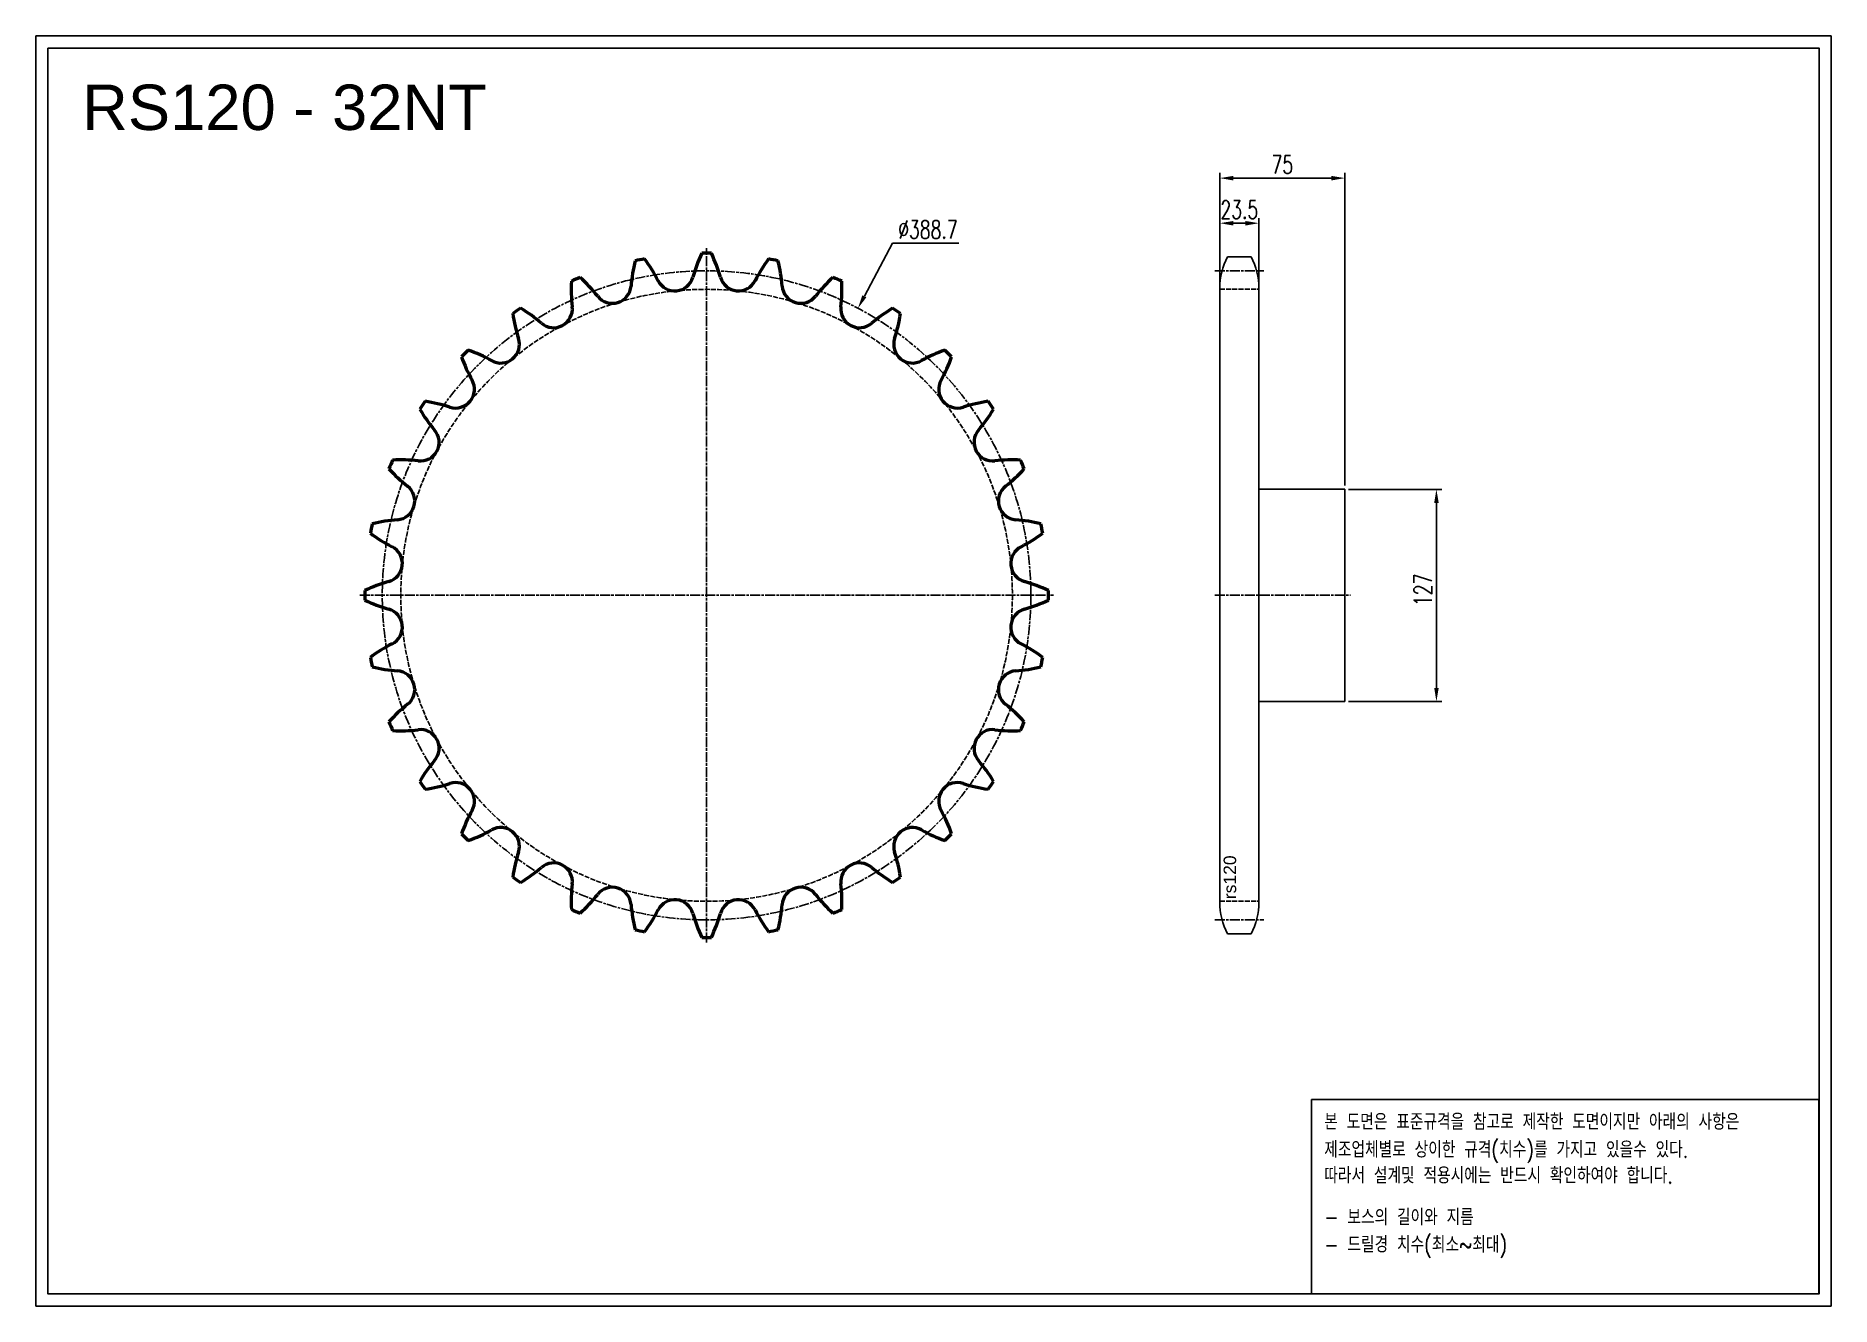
# Model space of a CAD drawing. Header units: millimetres. Extents: x -66208 to -65132, y 40980 to 41740.
import ezdxf

# ---------------------------------------------------------------- set-up
doc = ezdxf.new("R2010")
doc.units = ezdxf.units.MM
for name, pattern in [('AM_ISO02W050', [7.5, 6, -1.5]), ('AM_ISO02W050x2', [3.75, 3, -0.75]), ('AM_ISO08W050', [18, 12, -1.5, 3, -1.5]), ('AM_ISO08W050x2', [9, 6, -0.75, 1.5, -0.75])]:
    doc.linetypes.add(name, pattern=pattern)
for name, color, linetype, lineweight in [('AM_0N', 7, 'Continuous', 50), ('AM_3N', 6, 'AM_ISO02W050', 25), ('AM_7', 4, 'AM_ISO08W050', 25), ('AM_7N', 4, 'AM_ISO08W050', 25)]:
    doc.layers.add(name, color=color, linetype=linetype, lineweight=lineweight)
doc.layers.add('S-DIM', color=7, linetype='Continuous')
doc.styles.add('HAN', font='ROMANS.shx', dxfattribs={"width": 0.7, "bigfont": 'whgtxt.shx'})
doc.styles.add('HSG', font='SIMPLEX.shx', dxfattribs={"width": 0.7, "bigfont": 'HSG.shx'})
doc.styles.get("Standard").update_dxf_attribs({"font": 'arial.ttf'})
doc.dimstyles.new('APP23', dxfattribs={"dimscale": 4.5, "dimtxt": 2.4, "dimasz": 1.8, "dimexe": 0.7, "dimexo": 0.5, "dimgap": 0.6, "dimtad": 1, "dimtoh": 1, "dimdec": 1, "dimrnd": 0.01, "dimzin": 9, "dimdsep": 46, "dimtxsty": 'HSG', "dimcen": 0, "dimclrd": 1, "dimclre": 1, "dimclrt": 256, "dimazin": 2, "dimtp": 1, "dimtm": 1, "dimtfac": 0.5, "dimtdec": 1, "dimtix": 1, "dimtofl": 0, "dimtmove": 0, "dimatfit": 3, "dimfxl": 0, "dimtvp": 1, "dimtolj": 2, "dimlwd": -1, "dimlwe": -1, "dimarcsym": 0})

# ---------------------------------------------------------------- blocks, each defined once
blk = doc.blocks.new('*D1')
at = {"layer": 'Defpoints', "color": 0, "transparency": 16777216}
for p in [(-65423.2, 41468.8), (-65423.2, 41341.8), (-65368.4, 41341.8)]:
    blk.add_point(p, dxfattribs=at)
at = {"layer": 'S-DIM', "color": 1, "transparency": 16777216}
for p, q in [((-65421, 41468.8), (-65365.2, 41468.8)), ((-65368.4, 41460.7), (-65368.4, 41349.9)), ((-65421, 41341.8), (-65365.2, 41341.8))]:
    blk.add_line(p, q, dxfattribs=at)
for points in [[(-65369.7, 41460.7), (-65367, 41460.7), (-65368.4, 41468.8)], [(-65369.7, 41349.9), (-65367, 41349.9), (-65368.4, 41341.8)]]:
    blk.add_solid(points, dxfattribs=at)
at = {"layer": 'S-DIM', "transparency": 16777216, "insert": (-65376.5, 41408.6), "char_height": 10.8, "attachment_point": 5, "rotation": 90, "style": 'HSG'}
blk.add_mtext('\\A2;127', dxfattribs=at)
blk = doc.blocks.new('*D2')
at = {"layer": 'Defpoints', "color": 0, "transparency": 16777216}
for p in [(-65474.7, 41628.2), (-65498.2, 41588.6), (-65474.7, 41588.6)]:
    blk.add_point(p, dxfattribs=at)
at = {"layer": 'S-DIM', "color": 1, "transparency": 16777216}
for p, q in [((-65498.2, 41590.8), (-65498.2, 41631.3)), ((-65490.1, 41628.2), (-65482.8, 41628.2)), ((-65474.7, 41590.8), (-65474.7, 41631.3))]:
    blk.add_line(p, q, dxfattribs=at)
for points in [[(-65490.1, 41629.5), (-65490.1, 41626.8), (-65498.2, 41628.2)], [(-65482.8, 41629.5), (-65482.8, 41626.8), (-65474.7, 41628.2)]]:
    blk.add_solid(points, dxfattribs=at)
at = {"layer": 'S-DIM', "transparency": 16777216, "insert": (-65486.5, 41636.3), "char_height": 10.8, "attachment_point": 5, "style": 'HSG'}
blk.add_mtext('\\A2;23.5', dxfattribs=at)
blk = doc.blocks.new('*D3')
at = {"layer": 'Defpoints', "color": 0, "transparency": 16777216}
for p in [(-65423.2, 41655.2), (-65498.2, 41588.6), (-65423.2, 41468.8)]:
    blk.add_point(p, dxfattribs=at)
at = {"layer": 'S-DIM', "color": 1, "transparency": 16777216}
for p, q in [((-65498.2, 41590.8), (-65498.2, 41658.3)), ((-65490.1, 41655.2), (-65431.3, 41655.2)), ((-65423.2, 41471.1), (-65423.2, 41658.3))]:
    blk.add_line(p, q, dxfattribs=at)
for points in [[(-65490.1, 41656.5), (-65490.1, 41653.8), (-65498.2, 41655.2)], [(-65431.3, 41656.5), (-65431.3, 41653.8), (-65423.2, 41655.2)]]:
    blk.add_solid(points, dxfattribs=at)
at = {"layer": 'S-DIM', "transparency": 16777216, "insert": (-65460.7, 41663.3), "char_height": 10.8, "attachment_point": 5, "style": 'HSG'}
blk.add_mtext('\\A2;75', dxfattribs=at)
blk = doc.blocks.new('*D4')
at = {"layer": 'Defpoints', "color": 0, "transparency": 16777216}
for p in [(-65715, 41577.2), (-65896.5, 41233.5)]:
    blk.add_point(p, dxfattribs=at)
at = {"layer": 'S-DIM', "color": 1, "transparency": 16777216}
for p, q in [((-65694.4, 41616.3), (-65711.2, 41584.4)), ((-65654.6, 41616.3), (-65694.4, 41616.3))]:
    blk.add_line(p, q, dxfattribs=at)
blk.add_solid([(-65712.4, 41585), (-65710, 41583.8), (-65715, 41577.2)], dxfattribs=at)
at = {"layer": 'S-DIM', "transparency": 16777216, "insert": (-65673.1, 41624.4), "char_height": 10.8, "attachment_point": 5, "style": 'HSG'}
blk.add_mtext('\\A2;∅388.7', dxfattribs=at)
blk = doc.blocks.new('notice1')
at = {"color": 4}
blk.add_lwpolyline([(-22142.12, 1735.9), (-22053.8, 1735.9), (-22053.8, 1702.07), (-22142.12, 1702.07)], close=True, dxfattribs=at)
at = {"color": 4, "style": 'HAN', "width": 0.8}
for s, p in [('본 도면은 표준규격을 참고로 제작한 도면이지만 아래의 사항은', (-22139.9, 1730.62)), ('제조업체별로 상이한 규격(치수)를 가지고 있을수 있다.', (-22139.9, 1725.78)), ('따라서 설계및 적용시에는 반드시 확인하여야 합니다.', (-22139.9, 1721.28)), ('- 보스의 길이와 지름', (-22139.9, 1714.03)), ('- 드릴경 치수(최소~최대)', (-22139.9, 1709.27))]:
    blk.add_text(s, height=2.7949, dxfattribs=at).set_placement(p)

msp = doc.modelspace()

# ---------------------------------------------------------------- linework, layer by layer
for p, q in [((-65493.48, 41608.11), (-65479.45, 41608.11)), ((-65498.22, 41589.11), (-65498.22, 41221.58)), ((-65474.72, 41589.11), (-65474.72, 41221.58)), ((-65474.72, 41468.85), (-65423.22, 41468.85)), ((-65423.22, 41468.85), (-65423.22, 41341.85)), ((-65423.22, 41341.85), (-65474.72, 41341.85)), ((-65493.48, 41202.58), (-65479.45, 41202.58))]:
    msp.add_line(p, q)
for points in [[(-66207.63, 41740.34), (-65131.87, 41740.34), (-65131.87, 40979.7), (-66207.63, 40979.7)], [(-66200.39, 41733.1), (-65139.12, 41733.1), (-65139.12, 40986.95), (-66200.39, 40986.95)]]:
    msp.add_lwpolyline(points, close=True)
for centre, start, end in [((-65457.72, 41589.11), 152.02179, 180), ((-65515.22, 41589.11), 0, 27.97821), ((-65457.72, 41221.58), 180, 207.97821), ((-65515.22, 41221.58), 332.02179, 0)]:
    msp.add_arc(centre, 40.5, start, end)
at = {"layer": 'AM_0N'}
for centre, radius, start, end in [((-65760.58, 41583.39), 90.7, 165.76905, 175.46875), ((-65805.73, 41405.35), 204.85, 100.45166, 102.04834), ((-65915.58, 41552.55), 90.7, 27.03125, 36.73095), ((-65726.71, 41571.16), 90.7, 154.51905, 164.21875), ((-65805.73, 41405.35), 204.85, 89.20166, 90.79834), ((-65884.76, 41571.16), 90.7, 15.78125, 25.48095), ((-65695.88, 41552.55), 90.7, 143.26905, 152.96875), ((-65805.73, 41405.35), 204.85, 77.95166, 79.54834), ((-65850.89, 41583.39), 90.7, 4.53125, 14.23095), ((-65796.18, 41588.78), 90.7, 177.01905, 186.71875), ((-65805.73, 41405.35), 204.85, 111.70166, 113.29834), ((-65942.19, 41528.3), 90.7, 38.28125, 47.98095), ((-65862.18, 41591.44), 11.23, 218.28125, 355.46875), ((-65824.79, 41598.88), 11.23, 207.03125, 344.21875), ((-65786.67, 41598.88), 11.23, 195.78125, 332.96875), ((-65749.28, 41591.44), 11.23, 184.53125, 321.71875), ((-65669.27, 41528.3), 90.7, 132.01905, 141.71875), ((-65805.73, 41405.35), 204.85, 66.70166, 68.29834), ((-65815.29, 41588.78), 90.7, 353.28125, 2.98095), ((-65897.4, 41576.85), 11.23, 229.53125, 6.71875), ((-65714.06, 41576.85), 11.23, 173.28125, 310.46875), ((-65805.73, 41405.35), 204.85, 122.95166, 124.54834), ((-65832.15, 41587.12), 90.7, 188.26905, 197.96875), ((-65963.56, 41499.31), 90.7, 49.53125, 59.23095), ((-65647.91, 41499.31), 90.7, 120.76905, 130.46875), ((-65805.73, 41405.35), 204.85, 55.45166, 57.04834), ((-65779.32, 41587.12), 90.7, 342.03125, 351.73095), ((-65929.1, 41555.67), 11.23, 240.78125, 17.96875), ((-65682.37, 41555.67), 11.23, 162.03125, 299.21875), ((-65805.73, 41405.35), 204.85, 134.20166, 135.79834), ((-65867.1, 41578.47), 90.7, 199.51905, 209.21875), ((-65978.86, 41466.72), 90.7, 60.78125, 70.48095), ((-65632.61, 41466.72), 90.7, 109.51905, 119.21875), ((-65744.37, 41578.47), 90.7, 330.78125, 340.48095), ((-65805.73, 41405.35), 204.85, 44.20166, 45.79834), ((-65956.06, 41528.72), 11.23, 252.03125, 29.21875), ((-65655.41, 41528.72), 11.23, 150.78125, 287.96875), ((-65805.73, 41405.35), 204.85, 145.45166, 147.04834), ((-65899.7, 41563.17), 90.7, 210.76905, 220.46875), ((-65987.5, 41431.76), 90.7, 72.03125, 81.73095), ((-65623.97, 41431.76), 90.7, 98.26905, 107.96875), ((-65711.77, 41563.17), 90.7, 319.53125, 329.23095), ((-65805.73, 41405.35), 204.85, 32.95166, 34.54834), ((-65977.24, 41497.02), 11.23, 263.28125, 40.46875), ((-65634.23, 41497.02), 11.23, 139.53125, 276.71875), ((-65805.73, 41405.35), 204.85, 156.70166, 158.29834), ((-65989.16, 41395.79), 90.7, 83.28125, 92.98095), ((-65622.31, 41395.79), 90.7, 87.01905, 96.71875), ((-65805.73, 41405.35), 204.85, 21.70166, 23.29834), ((-65928.68, 41541.81), 90.7, 222.01905, 231.71875), ((-65991.83, 41461.8), 11.23, 274.53125, 51.71875), ((-65619.64, 41461.8), 11.23, 128.28125, 265.46875), ((-65682.79, 41541.81), 90.7, 308.28125, 317.98095), ((-65983.77, 41360.19), 90.7, 94.53125, 104.23095), ((-65627.69, 41360.19), 90.7, 75.76905, 85.46875), ((-65805.73, 41405.35), 204.85, 167.95166, 169.54834), ((-65952.94, 41515.2), 90.7, 233.26905, 242.96875), ((-65658.53, 41515.2), 90.7, 297.03125, 306.73095), ((-65805.73, 41405.35), 204.85, 10.45166, 12.04834), ((-65999.26, 41424.41), 11.23, 285.78125, 62.96875), ((-65612.21, 41424.41), 11.23, 117.03125, 254.21875), ((-65805.73, 41405.35), 204.85, 179.20166, 180.79834), ((-65971.54, 41326.33), 90.7, 105.78125, 115.48095), ((-65639.93, 41326.33), 90.7, 64.51905, 74.21875), ((-65805.73, 41405.35), 204.85, 359.20166, 0.79834), ((-65971.54, 41484.37), 90.7, 244.51905, 254.21875), ((-65999.26, 41386.29), 11.23, 297.03125, 74.21875), ((-65612.21, 41386.29), 11.23, 105.78125, 242.96875), ((-65639.93, 41484.37), 90.7, 285.78125, 295.48095), ((-65952.94, 41295.5), 90.7, 117.03125, 126.73095), ((-65658.53, 41295.5), 90.7, 53.26905, 62.96875), ((-65805.73, 41405.35), 204.85, 190.45166, 192.04834), ((-65805.73, 41405.35), 204.85, 347.95166, 349.54834), ((-65983.77, 41450.5), 90.7, 255.76905, 265.46875), ((-65991.83, 41348.9), 11.23, 308.28125, 85.46875), ((-65619.64, 41348.9), 11.23, 94.53125, 231.71875), ((-65627.69, 41450.5), 90.7, 274.53125, 284.23095), ((-65928.68, 41268.89), 90.7, 128.28125, 137.98095), ((-65682.79, 41268.89), 90.7, 42.01905, 51.71875), ((-65805.73, 41405.35), 204.85, 201.70166, 203.29834), ((-65989.16, 41414.9), 90.7, 267.01905, 276.71875), ((-65977.24, 41313.68), 11.23, 319.53125, 96.71875), ((-65634.23, 41313.68), 11.23, 83.28125, 220.46875), ((-65622.31, 41414.9), 90.7, 263.28125, 272.98095), ((-65805.73, 41405.35), 204.85, 336.70166, 338.29834), ((-65899.7, 41247.53), 90.7, 139.53125, 149.23095), ((-65711.77, 41247.53), 90.7, 30.76905, 40.46875), ((-65805.73, 41405.35), 204.85, 212.95166, 214.54834), ((-65987.5, 41378.93), 90.7, 278.26905, 287.96875), ((-65956.06, 41281.98), 11.23, 330.78125, 107.96875), ((-65655.41, 41281.98), 11.23, 72.03125, 209.21875), ((-65623.97, 41378.93), 90.7, 252.03125, 261.73095), ((-65805.73, 41405.35), 204.85, 325.45166, 327.04834), ((-65867.1, 41232.23), 90.7, 150.78125, 160.48095), ((-65929.1, 41255.02), 11.23, 342.03125, 119.21875), ((-65682.37, 41255.02), 11.23, 60.78125, 197.96875), ((-65744.37, 41232.23), 90.7, 19.51905, 29.21875), ((-65805.73, 41405.35), 204.85, 224.20166, 225.79834), ((-65978.86, 41343.98), 90.7, 289.51905, 299.21875), ((-65632.61, 41343.98), 90.7, 240.78125, 250.48095), ((-65805.73, 41405.35), 204.85, 314.20166, 315.79834), ((-65832.15, 41223.58), 90.7, 162.03125, 171.73095), ((-65897.4, 41233.85), 11.23, 353.28125, 130.46875), ((-65714.06, 41233.85), 11.23, 49.53125, 186.71875), ((-65779.32, 41223.58), 90.7, 8.26905, 17.96875), ((-65805.73, 41405.35), 204.85, 235.45166, 237.04834), ((-65963.56, 41311.39), 90.7, 300.76905, 310.46875), ((-65647.91, 41311.39), 90.7, 229.53125, 239.23095), ((-65805.73, 41405.35), 204.85, 302.95166, 304.54834), ((-65796.18, 41221.92), 90.7, 173.28125, 182.98095), ((-65942.19, 41282.4), 90.7, 312.01905, 321.71875), ((-65862.18, 41219.26), 11.23, 4.53125, 141.71875), ((-65824.79, 41211.82), 11.23, 15.78125, 152.96875), ((-65786.67, 41211.82), 11.23, 27.03125, 164.21875), ((-65749.28, 41219.26), 11.23, 38.28125, 175.46875), ((-65669.27, 41282.4), 90.7, 218.28125, 227.98095), ((-65815.29, 41221.92), 90.7, 357.01905, 6.71875), ((-65805.73, 41405.35), 204.85, 246.70166, 248.29834), ((-65760.58, 41227.31), 90.7, 184.53125, 194.23095), ((-65915.58, 41258.14), 90.7, 323.26905, 332.96875), ((-65726.71, 41239.54), 90.7, 195.78125, 205.48095), ((-65884.76, 41239.54), 90.7, 334.51905, 344.21875), ((-65695.88, 41258.14), 90.7, 207.03125, 216.73095), ((-65850.89, 41227.31), 90.7, 345.76905, 355.46875), ((-65805.73, 41405.35), 204.85, 291.70166, 293.29834), ((-65805.73, 41405.35), 204.85, 257.95166, 259.54834), ((-65805.73, 41405.35), 204.85, 280.45166, 282.04834), ((-65805.73, 41405.35), 204.85, 269.20166, 270.79834)]:
    msp.add_arc(centre, radius, start, end, dxfattribs=at)
at = {"layer": 'AM_3N', "linetype": 'AM_ISO02W050x2'}
for p, q in [((-65498.22, 41588.59), (-65474.72, 41588.59)), ((-65498.22, 41222.11), (-65474.72, 41222.11))]:
    msp.add_line(p, q, dxfattribs=at)
msp.add_circle((-65805.73, 41405.35), 183.24, dxfattribs=at)
at = {"layer": 'AM_7', "linetype": 'AM_ISO08W050x2'}
for p, q in [((-65501.22, 41599.7), (-65471.72, 41599.7)), ((-65501.22, 41405.35), (-65419.79, 41405.35)), ((-65501.22, 41210.99), (-65471.72, 41210.99))]:
    msp.add_line(p, q, dxfattribs=at)
msp.add_circle((-65805.73, 41405.35), 194.35, dxfattribs=at)
at = {"layer": 'AM_7N', "linetype": 'AM_ISO08W050x2'}
for p, q in [((-65805.73, 41197.5), (-65805.73, 41613.2)), ((-66013.58, 41405.35), (-65597.89, 41405.35))]:
    msp.add_line(p, q, dxfattribs=at)

# ---------------------------------------------------------------- block references
at = {"xscale": 3.443293421567999, "yscale": 3.443293421567999, "zscale": 3.443293421567999}
msp.add_blockref('notice1', (10798.58, 35126.23), dxfattribs=at)

# ---------------------------------------------------------------- texts
msp.add_text('RS120 - 32NT', height=27.1656).set_placement((-66179.93, 41684.01))
at = {"insert": (-65495.9, 41223.37), "char_height": 7.5, "attachment_point": 1, "rotation": 90}
msp.add_mtext_dynamic_manual_height_columns('rs120', width=80.6418, gutter_width=37.5, heights=[0], dxfattribs=at)

# ---------------------------------------------------------------- dimensions: what is measured, and where the dimension line sits
at = {"layer": 'S-DIM'}
dim = msp.add_linear_dim(base=(-65423.22, 41655.16), p1=(-65498.22, 41588.59), p2=(-65423.22, 41468.85), dimstyle='APP23', dxfattribs=at)
dim.commit()
dim.dimension.update_dxf_attribs({"geometry": '*D3', "text_midpoint": (-65460.72, 41663.26)})
dim = msp.add_linear_dim(base=(-65474.72, 41628.16), p1=(-65498.22, 41588.59), p2=(-65474.72, 41588.59), dimstyle='APP23', dxfattribs=at)
dim.commit()
dim.dimension.update_dxf_attribs({"geometry": '*D2', "text_midpoint": (-65486.47, 41628.16), "dimtype": 128})
dim = msp.add_diameter_dim_2p(p1=(-65896.47, 41233.47), p2=(-65715, 41577.22), dimstyle='APP23', dxfattribs=at)
dim.commit()
dim.dimension.update_dxf_attribs({"geometry": '*D4', "text_midpoint": (-65673.14, 41616.29), "dimtype": 131})
dim = msp.add_linear_dim(base=(-65368.37, 41341.85), p1=(-65423.22, 41468.85), p2=(-65423.22, 41341.85), angle=90, dimstyle='APP23', dxfattribs=at)
dim.commit()
dim.dimension.update_dxf_attribs({"geometry": '*D1', "text_midpoint": (-65368.37, 41408.57), "dimtype": 128})

doc.saveas('drawing.dxf')
